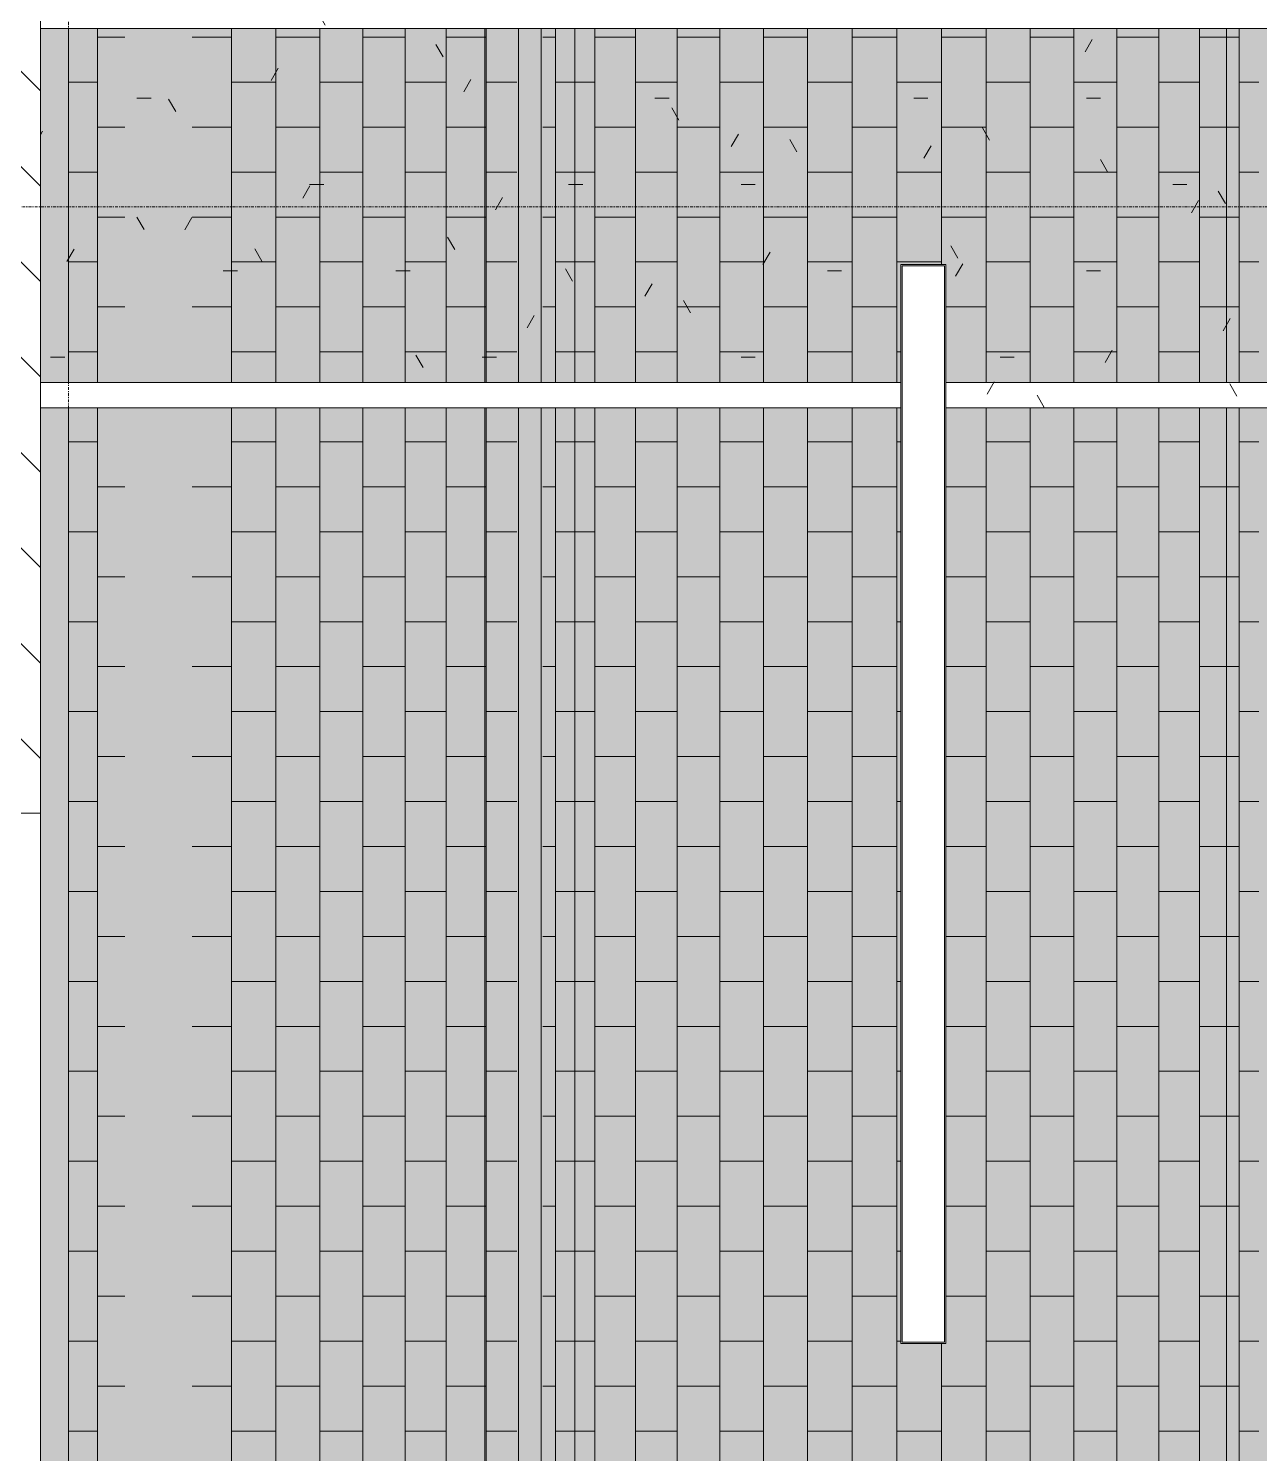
# Model space of a CAD drawing. Header units: inches. Extents: x -956 to 966, y -1111 to 895.
# Drawn here: x -854.4 to -744.9, y 163.6 to 290.4 of the extents above; entities that cross this region are included whole.
import ezdxf

# ---------------------------------------------------------------- set-up
doc = ezdxf.new("R2010")
doc.units = ezdxf.units.IN
doc.header["$MEASUREMENT"] = 0
doc.linetypes.add('Grid Line 1_4_', pattern=[0.4375, 0.25, -0.0625, 0.0625, -0.0625])
for name, color, linetype, lineweight in [('A-CLNG', 13, 'Continuous', 13), ('A-CLNG-PATT', 13, 'Continuous', 13), ('A-WALL', 113, 'Continuous', 13), ('A-WALL-PATT', 111, 'Continuous', 13), ('E-LITE-EQPM', 33, 'Continuous', 9), ('I-WALL', 2, 'Continuous', 13), ('S-GRID', 1, 'Continuous', 9)]:
    doc.layers.add(name, color=color, linetype=linetype, lineweight=lineweight)
pattern_1 = [(0, (0, 0), (30.72, 7.68), [1.267, -21.773, 1.267, -21.773, -122.88]), (0, (0, 0), (30.72, 7.68), [-46.08, 1.267, -44.813, 1.267, -21.773, -53.76]), (0, (0, 0), (30.72, 7.68), [-115.2, 1.267, -14.093, 1.267, -37.133]), (120, (11.52, 3.84), (-22.011075, 22.7643), [1.267, -21.773, 1.267, -21.773, -122.88]), (120, (11.52, 3.84), (-22.011075, 22.7643), [-46.08, 1.267, -44.813, 1.267, -21.773, -53.76]), (120, (11.52, 3.84), (-22.011075, 22.7643), [-115.2, 1.267, -14.093, 1.267, -37.133]), (240, (15.36, 19.2), (-8.708925, -30.4443), [1.267, -21.773, 1.267, -21.773, -122.88]), (240, (15.36, 19.2), (-8.708925, -30.4443), [-46.08, 1.267, -44.813, 1.267, -21.773, -53.76]), (240, (15.36, 19.2), (-8.708925, -30.4443), [-115.2, 1.267, -14.093, 1.267, -37.133])]

# ---------------------------------------------------------------- blocks, each defined once
blk = doc.blocks.new('FP_1_15-7TH FLOOR TELECOM OVERHEAD ROUTING PLAN')
at = {"layer": 'A-CLNG-PATT', "color": 50}
for p, q in [((-807.54, 290.38), (-807.54, 258.88)), ((-804.04, 290.38), (-804.04, 258.88)), ((-800.42, 290.38), (-800.42, 258.88)), ((-796.7, 290.38), (-796.7, 258.88)), ((-792.9, 290.38), (-792.9, 258.88)), ((-789.03, 290.38), (-789.03, 258.88)), ((-785.1, 290.38), (-785.1, 258.88)), ((-781.14, 290.38), (-781.14, 258.88)), ((-777.17, 290.38), (-777.17, 258.88)), ((-773.19, 290.38), (-773.19, 269.39)), ((-769.22, 290.38), (-769.22, 258.88)), ((-765.29, 290.38), (-765.29, 258.88)), ((-761.41, 290.38), (-761.41, 258.88)), ((-757.59, 290.38), (-757.59, 258.88)), ((-753.86, 290.38), (-753.86, 258.88)), ((-750.22, 290.38), (-750.22, 258.88)), ((-746.7, 290.38), (-746.7, 258.88)), ((-807.54, 289.61), (-808.67, 289.61)), ((-800.42, 289.61), (-804.04, 289.61)), ((-792.9, 289.61), (-796.7, 289.61)), ((-785.1, 289.61), (-789.03, 289.61)), ((-777.17, 289.61), (-781.14, 289.61)), ((-769.22, 289.61), (-773.19, 289.61)), ((-761.41, 289.61), (-765.29, 289.61)), ((-753.86, 289.61), (-757.59, 289.61)), ((-747.82, 289.61), (-750.22, 289.61)), ((-746.7, 289.61), (-747.82, 289.61)), ((-805.82, 285.61), (-807.54, 285.61)), ((-804.04, 285.61), (-805.82, 285.61)), ((-796.7, 285.61), (-800.42, 285.61)), ((-789.03, 285.61), (-792.9, 285.61)), ((-781.14, 285.61), (-785.1, 285.61)), ((-773.19, 285.61), (-777.17, 285.61)), ((-765.29, 285.61), (-769.22, 285.61)), ((-757.59, 285.61), (-761.41, 285.61)), ((-750.22, 285.61), (-753.86, 285.61)), ((-744.97, 285.61), (-746.7, 285.61)), ((-807.54, 281.61), (-808.67, 281.61)), ((-800.42, 281.61), (-804.04, 281.61)), ((-792.9, 281.61), (-796.7, 281.61)), ((-785.1, 281.61), (-789.03, 281.61)), ((-777.17, 281.61), (-781.14, 281.61)), ((-769.22, 281.61), (-773.19, 281.61)), ((-761.41, 281.61), (-765.29, 281.61)), ((-753.86, 281.61), (-757.59, 281.61)), ((-747.82, 281.61), (-750.22, 281.61)), ((-746.7, 281.61), (-747.82, 281.61)), ((-805.82, 277.61), (-807.54, 277.61)), ((-804.04, 277.61), (-805.82, 277.61)), ((-796.7, 277.61), (-800.42, 277.61)), ((-789.03, 277.61), (-792.9, 277.61)), ((-781.14, 277.61), (-785.1, 277.61)), ((-773.19, 277.61), (-777.17, 277.61)), ((-765.29, 277.61), (-769.22, 277.61)), ((-757.59, 277.61), (-761.41, 277.61)), ((-750.22, 277.61), (-753.86, 277.61)), ((-744.97, 277.61), (-746.7, 277.61)), ((-807.54, 273.61), (-808.67, 273.61)), ((-800.42, 273.61), (-804.04, 273.61)), ((-792.9, 273.61), (-796.7, 273.61)), ((-785.1, 273.61), (-789.03, 273.61)), ((-777.17, 273.61), (-781.14, 273.61)), ((-769.22, 273.61), (-773.19, 273.61)), ((-761.41, 273.61), (-765.29, 273.61)), ((-753.86, 273.61), (-757.59, 273.61)), ((-747.82, 273.61), (-750.22, 273.61)), ((-746.7, 273.61), (-747.82, 273.61)), ((-805.82, 269.61), (-807.54, 269.61)), ((-804.04, 269.61), (-805.82, 269.61)), ((-796.7, 269.61), (-800.42, 269.61)), ((-789.03, 269.61), (-792.9, 269.61)), ((-781.14, 269.61), (-785.1, 269.61)), ((-773.19, 269.61), (-777.17, 269.61)), ((-765.29, 269.61), (-769.22, 269.61)), ((-757.59, 269.61), (-761.41, 269.61)), ((-750.22, 269.61), (-753.86, 269.61)), ((-744.97, 269.61), (-746.7, 269.61)), ((-807.54, 265.61), (-808.67, 265.61)), ((-800.42, 265.61), (-804.04, 265.61)), ((-792.9, 265.61), (-796.7, 265.61)), ((-785.1, 265.61), (-789.03, 265.61)), ((-777.17, 265.61), (-781.14, 265.61)), ((-769.22, 265.61), (-772.8, 265.61)), ((-761.41, 265.61), (-765.29, 265.61)), ((-753.86, 265.61), (-757.59, 265.61)), ((-747.82, 265.61), (-750.22, 265.61)), ((-746.7, 265.61), (-747.82, 265.61)), ((-805.82, 261.61), (-807.54, 261.61)), ((-804.04, 261.61), (-805.82, 261.61)), ((-796.7, 261.61), (-800.42, 261.61)), ((-789.03, 261.61), (-792.9, 261.61)), ((-781.14, 261.61), (-785.1, 261.61)), ((-776.8, 261.61), (-777.17, 261.61)), ((-765.29, 261.61), (-769.22, 261.61)), ((-757.59, 261.61), (-761.41, 261.61)), ((-750.22, 261.61), (-753.86, 261.61)), ((-744.97, 261.61), (-746.7, 261.61)), ((-807.54, 256.63), (-807.54, 42.63)), ((-804.04, 256.63), (-804.04, 42.63)), ((-800.42, 256.63), (-800.42, 42.63)), ((-796.7, 256.63), (-796.7, 42.63)), ((-792.9, 256.63), (-792.9, 42.63)), ((-789.03, 256.63), (-789.03, 42.63)), ((-785.1, 256.63), (-785.1, 42.63)), ((-781.14, 256.63), (-781.14, 42.63)), ((-777.17, 256.63), (-777.17, 42.63)), ((-769.22, 256.63), (-769.22, 42.63)), ((-765.29, 256.63), (-765.29, 42.63)), ((-761.41, 256.63), (-761.41, 42.63)), ((-757.59, 256.63), (-757.59, 42.63)), ((-753.86, 256.63), (-753.86, 42.63)), ((-750.22, 256.63), (-750.22, 42.63)), ((-746.7, 256.63), (-746.7, 42.63)), ((-805.82, 253.61), (-807.54, 253.61)), ((-804.04, 253.61), (-805.82, 253.61)), ((-796.7, 253.61), (-800.42, 253.61)), ((-789.03, 253.61), (-792.9, 253.61)), ((-781.14, 253.61), (-785.1, 253.61)), ((-776.8, 253.61), (-777.17, 253.61)), ((-765.29, 253.61), (-769.22, 253.61)), ((-757.59, 253.61), (-761.41, 253.61)), ((-750.22, 253.61), (-753.86, 253.61)), ((-744.97, 253.61), (-746.7, 253.61)), ((-807.54, 249.61), (-808.67, 249.61)), ((-800.42, 249.61), (-804.04, 249.61)), ((-792.9, 249.61), (-796.7, 249.61)), ((-785.1, 249.61), (-789.03, 249.61)), ((-777.17, 249.61), (-781.14, 249.61)), ((-769.22, 249.61), (-772.8, 249.61)), ((-761.41, 249.61), (-765.29, 249.61)), ((-753.86, 249.61), (-757.59, 249.61)), ((-747.82, 249.61), (-750.22, 249.61)), ((-746.7, 249.61), (-747.82, 249.61)), ((-805.82, 245.61), (-807.54, 245.61)), ((-804.04, 245.61), (-805.82, 245.61)), ((-796.7, 245.61), (-800.42, 245.61)), ((-789.03, 245.61), (-792.9, 245.61)), ((-781.14, 245.61), (-785.1, 245.61)), ((-776.8, 245.61), (-777.17, 245.61)), ((-765.29, 245.61), (-769.22, 245.61)), ((-757.59, 245.61), (-761.41, 245.61)), ((-750.22, 245.61), (-753.86, 245.61)), ((-744.97, 245.61), (-746.7, 245.61)), ((-807.54, 241.61), (-808.67, 241.61)), ((-800.42, 241.61), (-804.04, 241.61)), ((-792.9, 241.61), (-796.7, 241.61)), ((-785.1, 241.61), (-789.03, 241.61)), ((-777.17, 241.61), (-781.14, 241.61)), ((-769.22, 241.61), (-772.8, 241.61)), ((-761.41, 241.61), (-765.29, 241.61)), ((-753.86, 241.61), (-757.59, 241.61)), ((-747.82, 241.61), (-750.22, 241.61)), ((-746.7, 241.61), (-747.82, 241.61)), ((-805.82, 237.61), (-807.54, 237.61)), ((-804.04, 237.61), (-805.82, 237.61)), ((-796.7, 237.61), (-800.42, 237.61)), ((-789.03, 237.61), (-792.9, 237.61)), ((-781.14, 237.61), (-785.1, 237.61)), ((-776.8, 237.61), (-777.17, 237.61)), ((-765.29, 237.61), (-769.22, 237.61)), ((-757.59, 237.61), (-761.41, 237.61)), ((-750.22, 237.61), (-753.86, 237.61)), ((-744.97, 237.61), (-746.7, 237.61)), ((-807.54, 233.61), (-808.67, 233.61)), ((-800.42, 233.61), (-804.04, 233.61)), ((-792.9, 233.61), (-796.7, 233.61)), ((-785.1, 233.61), (-789.03, 233.61)), ((-777.17, 233.61), (-781.14, 233.61)), ((-769.22, 233.61), (-772.8, 233.61)), ((-761.41, 233.61), (-765.29, 233.61)), ((-753.86, 233.61), (-757.59, 233.61)), ((-747.82, 233.61), (-750.22, 233.61)), ((-746.7, 233.61), (-747.82, 233.61)), ((-805.82, 229.61), (-807.54, 229.61)), ((-804.04, 229.61), (-805.82, 229.61)), ((-796.7, 229.61), (-800.42, 229.61)), ((-789.03, 229.61), (-792.9, 229.61)), ((-781.14, 229.61), (-785.1, 229.61)), ((-776.8, 229.61), (-777.17, 229.61)), ((-765.29, 229.61), (-769.22, 229.61)), ((-757.59, 229.61), (-761.41, 229.61)), ((-750.22, 229.61), (-753.86, 229.61)), ((-744.97, 229.61), (-746.7, 229.61)), ((-807.54, 225.61), (-808.67, 225.61)), ((-800.42, 225.61), (-804.04, 225.61)), ((-792.9, 225.61), (-796.7, 225.61)), ((-785.1, 225.61), (-789.03, 225.61)), ((-777.17, 225.61), (-781.14, 225.61)), ((-769.22, 225.61), (-772.8, 225.61)), ((-761.41, 225.61), (-765.29, 225.61)), ((-753.86, 225.61), (-757.59, 225.61)), ((-747.82, 225.61), (-750.22, 225.61)), ((-746.7, 225.61), (-747.82, 225.61)), ((-805.82, 221.61), (-807.54, 221.61)), ((-804.04, 221.61), (-805.82, 221.61)), ((-796.7, 221.61), (-800.42, 221.61)), ((-789.03, 221.61), (-792.9, 221.61)), ((-781.14, 221.61), (-785.1, 221.61)), ((-776.8, 221.61), (-777.17, 221.61)), ((-765.29, 221.61), (-769.22, 221.61)), ((-757.59, 221.61), (-761.41, 221.61)), ((-750.22, 221.61), (-753.86, 221.61)), ((-744.97, 221.61), (-746.7, 221.61)), ((-807.54, 217.61), (-808.67, 217.61)), ((-800.42, 217.61), (-804.04, 217.61)), ((-792.9, 217.61), (-796.7, 217.61)), ((-785.1, 217.61), (-789.03, 217.61)), ((-777.17, 217.61), (-781.14, 217.61)), ((-769.22, 217.61), (-772.8, 217.61)), ((-761.41, 217.61), (-765.29, 217.61)), ((-753.86, 217.61), (-757.59, 217.61)), ((-747.82, 217.61), (-750.22, 217.61)), ((-746.7, 217.61), (-747.82, 217.61)), ((-805.82, 213.61), (-807.54, 213.61)), ((-804.04, 213.61), (-805.82, 213.61)), ((-796.7, 213.61), (-800.42, 213.61)), ((-789.03, 213.61), (-792.9, 213.61)), ((-781.14, 213.61), (-785.1, 213.61)), ((-776.8, 213.61), (-777.17, 213.61)), ((-765.29, 213.61), (-769.22, 213.61)), ((-757.59, 213.61), (-761.41, 213.61)), ((-750.22, 213.61), (-753.86, 213.61)), ((-744.97, 213.61), (-746.7, 213.61)), ((-807.54, 209.61), (-808.67, 209.61)), ((-800.42, 209.61), (-804.04, 209.61)), ((-792.9, 209.61), (-796.7, 209.61)), ((-785.1, 209.61), (-789.03, 209.61)), ((-777.17, 209.61), (-781.14, 209.61)), ((-769.22, 209.61), (-772.8, 209.61)), ((-761.41, 209.61), (-765.29, 209.61)), ((-753.86, 209.61), (-757.59, 209.61)), ((-747.82, 209.61), (-750.22, 209.61)), ((-746.7, 209.61), (-747.82, 209.61)), ((-805.82, 205.61), (-807.54, 205.61)), ((-804.04, 205.61), (-805.82, 205.61)), ((-796.7, 205.61), (-800.42, 205.61)), ((-789.03, 205.61), (-792.9, 205.61)), ((-781.14, 205.61), (-785.1, 205.61)), ((-776.8, 205.61), (-777.17, 205.61)), ((-765.29, 205.61), (-769.22, 205.61)), ((-757.59, 205.61), (-761.41, 205.61)), ((-750.22, 205.61), (-753.86, 205.61)), ((-744.97, 205.61), (-746.7, 205.61)), ((-807.54, 201.61), (-808.67, 201.61)), ((-800.42, 201.61), (-804.04, 201.61)), ((-792.9, 201.61), (-796.7, 201.61)), ((-785.1, 201.61), (-789.03, 201.61)), ((-777.17, 201.61), (-781.14, 201.61)), ((-769.22, 201.61), (-772.8, 201.61)), ((-761.41, 201.61), (-765.29, 201.61)), ((-753.86, 201.61), (-757.59, 201.61)), ((-747.82, 201.61), (-750.22, 201.61)), ((-746.7, 201.61), (-747.82, 201.61)), ((-805.82, 197.61), (-807.54, 197.61)), ((-804.04, 197.61), (-805.82, 197.61)), ((-796.7, 197.61), (-800.42, 197.61)), ((-789.03, 197.61), (-792.9, 197.61)), ((-781.14, 197.61), (-785.1, 197.61)), ((-776.8, 197.61), (-777.17, 197.61)), ((-765.29, 197.61), (-769.22, 197.61)), ((-757.59, 197.61), (-761.41, 197.61)), ((-750.22, 197.61), (-753.86, 197.61)), ((-744.97, 197.61), (-746.7, 197.61)), ((-807.54, 193.61), (-808.67, 193.61)), ((-800.42, 193.61), (-804.04, 193.61)), ((-792.9, 193.61), (-796.7, 193.61)), ((-785.1, 193.61), (-789.03, 193.61)), ((-777.17, 193.61), (-781.14, 193.61)), ((-769.22, 193.61), (-772.8, 193.61)), ((-761.41, 193.61), (-765.29, 193.61)), ((-753.86, 193.61), (-757.59, 193.61)), ((-747.82, 193.61), (-750.22, 193.61)), ((-746.7, 193.61), (-747.82, 193.61)), ((-805.82, 189.61), (-807.54, 189.61)), ((-804.04, 189.61), (-805.82, 189.61)), ((-796.7, 189.61), (-800.42, 189.61)), ((-789.03, 189.61), (-792.9, 189.61)), ((-781.14, 189.61), (-785.1, 189.61)), ((-776.8, 189.61), (-777.17, 189.61)), ((-765.29, 189.61), (-769.22, 189.61)), ((-757.59, 189.61), (-761.41, 189.61)), ((-750.22, 189.61), (-753.86, 189.61)), ((-744.97, 189.61), (-746.7, 189.61)), ((-807.54, 185.61), (-808.67, 185.61)), ((-800.42, 185.61), (-804.04, 185.61)), ((-792.9, 185.61), (-796.7, 185.61)), ((-785.1, 185.61), (-789.03, 185.61)), ((-777.17, 185.61), (-781.14, 185.61)), ((-769.22, 185.61), (-772.8, 185.61)), ((-761.41, 185.61), (-765.29, 185.61)), ((-753.86, 185.61), (-757.59, 185.61)), ((-747.82, 185.61), (-750.22, 185.61)), ((-746.7, 185.61), (-747.82, 185.61)), ((-805.82, 181.61), (-807.54, 181.61)), ((-804.04, 181.61), (-805.82, 181.61)), ((-796.7, 181.61), (-800.42, 181.61)), ((-789.03, 181.61), (-792.9, 181.61)), ((-781.14, 181.61), (-785.1, 181.61)), ((-776.8, 181.61), (-777.17, 181.61)), ((-765.29, 181.61), (-769.22, 181.61)), ((-757.59, 181.61), (-761.41, 181.61)), ((-750.22, 181.61), (-753.86, 181.61)), ((-744.97, 181.61), (-746.7, 181.61)), ((-807.54, 177.61), (-808.67, 177.61)), ((-800.42, 177.61), (-804.04, 177.61)), ((-792.9, 177.61), (-796.7, 177.61)), ((-785.1, 177.61), (-789.03, 177.61)), ((-777.17, 177.61), (-781.14, 177.61)), ((-769.22, 177.61), (-772.8, 177.61)), ((-761.41, 177.61), (-765.29, 177.61)), ((-753.86, 177.61), (-757.59, 177.61)), ((-747.82, 177.61), (-750.22, 177.61)), ((-746.7, 177.61), (-747.82, 177.61)), ((-805.82, 173.61), (-807.54, 173.61)), ((-804.04, 173.61), (-805.82, 173.61)), ((-796.7, 173.61), (-800.42, 173.61)), ((-789.03, 173.61), (-792.9, 173.61)), ((-781.14, 173.61), (-785.1, 173.61)), ((-776.8, 173.61), (-777.17, 173.61)), ((-773.19, 173.39), (-773.19, 101.39)), ((-765.29, 173.61), (-769.22, 173.61)), ((-757.59, 173.61), (-761.41, 173.61)), ((-750.22, 173.61), (-753.86, 173.61)), ((-744.97, 173.61), (-746.7, 173.61)), ((-807.54, 169.61), (-808.67, 169.61)), ((-800.42, 169.61), (-804.04, 169.61)), ((-792.9, 169.61), (-796.7, 169.61)), ((-785.1, 169.61), (-789.03, 169.61)), ((-777.17, 169.61), (-781.14, 169.61)), ((-769.22, 169.61), (-773.19, 169.61)), ((-761.41, 169.61), (-765.29, 169.61)), ((-753.86, 169.61), (-757.59, 169.61)), ((-747.82, 169.61), (-750.22, 169.61)), ((-746.7, 169.61), (-747.82, 169.61)), ((-805.82, 165.61), (-807.54, 165.61)), ((-804.04, 165.61), (-805.82, 165.61)), ((-796.7, 165.61), (-800.42, 165.61)), ((-789.03, 165.61), (-792.9, 165.61)), ((-781.14, 165.61), (-785.1, 165.61)), ((-773.19, 165.61), (-777.17, 165.61)), ((-765.29, 165.61), (-769.22, 165.61)), ((-757.59, 165.61), (-761.41, 165.61)), ((-750.22, 165.61), (-753.86, 165.61)), ((-744.97, 165.61), (-746.7, 165.61))]:
    blk.add_line(p, q, dxfattribs=at)
blk = doc.blocks.new('FP_1_16-7TH FLOOR TELECOM OVERHEAD ROUTING PLAN')
at = {"layer": 'A-CLNG-PATT', "color": 50}
for p, q in [((-848.27, 290.38), (-848.27, 258.88)), ((-836.35, 290.38), (-836.35, 258.88)), ((-832.41, 290.38), (-832.41, 258.88)), ((-828.51, 290.38), (-828.51, 258.88)), ((-824.68, 290.38), (-824.68, 258.88)), ((-820.92, 290.38), (-820.92, 258.88)), ((-817.25, 290.38), (-817.25, 258.88)), ((-813.69, 290.38), (-813.69, 258.88)), ((-845.86, 289.61), (-848.27, 289.61)), ((-836.35, 289.61), (-839.86, 289.61)), ((-828.51, 289.61), (-832.41, 289.61)), ((-820.92, 289.61), (-824.68, 289.61)), ((-813.82, 289.61), (-817.25, 289.61)), ((-813.69, 289.61), (-813.82, 289.61)), ((-848.27, 285.61), (-850.81, 285.61)), ((-832.41, 285.61), (-836.35, 285.61)), ((-824.68, 285.61), (-828.51, 285.61)), ((-817.25, 285.61), (-820.92, 285.61)), ((-810.97, 285.61), (-813.69, 285.61)), ((-845.86, 281.61), (-848.27, 281.61)), ((-836.35, 281.61), (-839.86, 281.61)), ((-828.51, 281.61), (-832.41, 281.61)), ((-820.92, 281.61), (-824.68, 281.61)), ((-813.82, 281.61), (-817.25, 281.61)), ((-813.69, 281.61), (-813.82, 281.61)), ((-848.27, 277.61), (-850.81, 277.61)), ((-832.41, 277.61), (-836.35, 277.61)), ((-824.68, 277.61), (-828.51, 277.61)), ((-817.25, 277.61), (-820.92, 277.61)), ((-810.97, 277.61), (-813.69, 277.61)), ((-845.86, 273.61), (-848.27, 273.61)), ((-836.35, 273.61), (-839.86, 273.61)), ((-828.51, 273.61), (-832.41, 273.61)), ((-820.92, 273.61), (-824.68, 273.61)), ((-813.82, 273.61), (-817.25, 273.61)), ((-813.69, 273.61), (-813.82, 273.61)), ((-848.27, 269.61), (-850.81, 269.61)), ((-832.41, 269.61), (-836.35, 269.61)), ((-824.68, 269.61), (-828.51, 269.61)), ((-817.25, 269.61), (-820.92, 269.61)), ((-810.97, 269.61), (-813.69, 269.61)), ((-845.86, 265.61), (-848.27, 265.61)), ((-836.35, 265.61), (-839.86, 265.61)), ((-828.51, 265.61), (-832.41, 265.61)), ((-820.92, 265.61), (-824.68, 265.61)), ((-813.82, 265.61), (-817.25, 265.61)), ((-813.69, 265.61), (-813.82, 265.61)), ((-848.27, 261.61), (-850.81, 261.61)), ((-832.41, 261.61), (-836.35, 261.61)), ((-824.68, 261.61), (-828.51, 261.61)), ((-817.25, 261.61), (-820.92, 261.61)), ((-810.97, 261.61), (-813.69, 261.61)), ((-848.27, 256.63), (-848.27, 42.63)), ((-836.35, 256.63), (-836.35, 42.63)), ((-832.41, 256.63), (-832.41, 42.63)), ((-828.51, 256.63), (-828.51, 42.63)), ((-824.68, 256.63), (-824.68, 42.63)), ((-820.92, 256.63), (-820.92, 42.63)), ((-817.25, 256.63), (-817.25, 42.63)), ((-813.69, 256.63), (-813.69, 42.63)), ((-848.27, 253.61), (-850.81, 253.61)), ((-832.41, 253.61), (-836.35, 253.61)), ((-824.68, 253.61), (-828.51, 253.61)), ((-817.25, 253.61), (-820.92, 253.61)), ((-810.97, 253.61), (-813.69, 253.61)), ((-845.86, 249.61), (-848.27, 249.61)), ((-836.35, 249.61), (-839.86, 249.61)), ((-828.51, 249.61), (-832.41, 249.61)), ((-820.92, 249.61), (-824.68, 249.61)), ((-813.82, 249.61), (-817.25, 249.61)), ((-813.69, 249.61), (-813.82, 249.61)), ((-848.27, 245.61), (-850.81, 245.61)), ((-832.41, 245.61), (-836.35, 245.61)), ((-824.68, 245.61), (-828.51, 245.61)), ((-817.25, 245.61), (-820.92, 245.61)), ((-810.97, 245.61), (-813.69, 245.61)), ((-845.86, 241.61), (-848.27, 241.61)), ((-836.35, 241.61), (-839.86, 241.61)), ((-828.51, 241.61), (-832.41, 241.61)), ((-820.92, 241.61), (-824.68, 241.61)), ((-813.82, 241.61), (-817.25, 241.61)), ((-813.69, 241.61), (-813.82, 241.61)), ((-848.27, 237.61), (-850.81, 237.61)), ((-832.41, 237.61), (-836.35, 237.61)), ((-824.68, 237.61), (-828.51, 237.61)), ((-817.25, 237.61), (-820.92, 237.61)), ((-810.97, 237.61), (-813.69, 237.61)), ((-845.86, 233.61), (-848.27, 233.61)), ((-836.35, 233.61), (-839.86, 233.61)), ((-828.51, 233.61), (-832.41, 233.61)), ((-820.92, 233.61), (-824.68, 233.61)), ((-813.82, 233.61), (-817.25, 233.61)), ((-813.69, 233.61), (-813.82, 233.61)), ((-848.27, 229.61), (-850.81, 229.61)), ((-832.41, 229.61), (-836.35, 229.61)), ((-824.68, 229.61), (-828.51, 229.61)), ((-817.25, 229.61), (-820.92, 229.61)), ((-810.97, 229.61), (-813.69, 229.61)), ((-845.86, 225.61), (-848.27, 225.61)), ((-836.35, 225.61), (-839.86, 225.61)), ((-828.51, 225.61), (-832.41, 225.61)), ((-820.92, 225.61), (-824.68, 225.61)), ((-813.82, 225.61), (-817.25, 225.61)), ((-813.69, 225.61), (-813.82, 225.61)), ((-848.27, 221.61), (-850.81, 221.61)), ((-832.41, 221.61), (-836.35, 221.61)), ((-824.68, 221.61), (-828.51, 221.61)), ((-817.25, 221.61), (-820.92, 221.61)), ((-810.97, 221.61), (-813.69, 221.61)), ((-845.86, 217.61), (-848.27, 217.61)), ((-836.35, 217.61), (-839.86, 217.61)), ((-828.51, 217.61), (-832.41, 217.61)), ((-820.92, 217.61), (-824.68, 217.61)), ((-813.82, 217.61), (-817.25, 217.61)), ((-813.69, 217.61), (-813.82, 217.61)), ((-848.27, 213.61), (-850.81, 213.61)), ((-832.41, 213.61), (-836.35, 213.61)), ((-824.68, 213.61), (-828.51, 213.61)), ((-817.25, 213.61), (-820.92, 213.61)), ((-810.97, 213.61), (-813.69, 213.61)), ((-845.86, 209.61), (-848.27, 209.61)), ((-836.35, 209.61), (-839.86, 209.61)), ((-828.51, 209.61), (-832.41, 209.61)), ((-820.92, 209.61), (-824.68, 209.61)), ((-813.82, 209.61), (-817.25, 209.61)), ((-813.69, 209.61), (-813.82, 209.61)), ((-848.27, 205.61), (-850.81, 205.61)), ((-832.41, 205.61), (-836.35, 205.61)), ((-824.68, 205.61), (-828.51, 205.61)), ((-817.25, 205.61), (-820.92, 205.61)), ((-810.97, 205.61), (-813.69, 205.61)), ((-845.86, 201.61), (-848.27, 201.61)), ((-836.35, 201.61), (-839.86, 201.61)), ((-828.51, 201.61), (-832.41, 201.61)), ((-820.92, 201.61), (-824.68, 201.61)), ((-813.82, 201.61), (-817.25, 201.61)), ((-813.69, 201.61), (-813.82, 201.61)), ((-848.27, 197.61), (-850.81, 197.61)), ((-832.41, 197.61), (-836.35, 197.61)), ((-824.68, 197.61), (-828.51, 197.61)), ((-817.25, 197.61), (-820.92, 197.61)), ((-810.97, 197.61), (-813.69, 197.61)), ((-845.86, 193.61), (-848.27, 193.61)), ((-836.35, 193.61), (-839.86, 193.61)), ((-828.51, 193.61), (-832.41, 193.61)), ((-820.92, 193.61), (-824.68, 193.61)), ((-813.82, 193.61), (-817.25, 193.61)), ((-813.69, 193.61), (-813.82, 193.61)), ((-848.27, 189.61), (-850.81, 189.61)), ((-832.41, 189.61), (-836.35, 189.61)), ((-824.68, 189.61), (-828.51, 189.61)), ((-817.25, 189.61), (-820.92, 189.61)), ((-810.97, 189.61), (-813.69, 189.61)), ((-845.86, 185.61), (-848.27, 185.61)), ((-836.35, 185.61), (-839.86, 185.61)), ((-828.51, 185.61), (-832.41, 185.61)), ((-820.92, 185.61), (-824.68, 185.61)), ((-813.82, 185.61), (-817.25, 185.61)), ((-813.69, 185.61), (-813.82, 185.61)), ((-848.27, 181.61), (-850.81, 181.61)), ((-832.41, 181.61), (-836.35, 181.61)), ((-824.68, 181.61), (-828.51, 181.61)), ((-817.25, 181.61), (-820.92, 181.61)), ((-810.97, 181.61), (-813.69, 181.61)), ((-845.86, 177.61), (-848.27, 177.61)), ((-836.35, 177.61), (-839.86, 177.61)), ((-828.51, 177.61), (-832.41, 177.61)), ((-820.92, 177.61), (-824.68, 177.61)), ((-813.82, 177.61), (-817.25, 177.61)), ((-813.69, 177.61), (-813.82, 177.61)), ((-848.27, 173.61), (-850.81, 173.61)), ((-832.41, 173.61), (-836.35, 173.61)), ((-824.68, 173.61), (-828.51, 173.61)), ((-817.25, 173.61), (-820.92, 173.61)), ((-810.97, 173.61), (-813.69, 173.61)), ((-845.86, 169.61), (-848.27, 169.61)), ((-836.35, 169.61), (-839.86, 169.61)), ((-828.51, 169.61), (-832.41, 169.61)), ((-820.92, 169.61), (-824.68, 169.61)), ((-813.82, 169.61), (-817.25, 169.61)), ((-813.69, 169.61), (-813.82, 169.61)), ((-848.27, 165.61), (-850.81, 165.61)), ((-832.41, 165.61), (-836.35, 165.61)), ((-824.68, 165.61), (-828.51, 165.61)), ((-817.25, 165.61), (-820.92, 165.61)), ((-810.97, 165.61), (-813.69, 165.61))]:
    blk.add_line(p, q, dxfattribs=at)
blk = doc.blocks.new('7th Floor Vault - 7th Floor Vault-2429340-7TH FLOOR TELECOM OVERHEAD ROUTING PLAN')
at = {"layer": 'A-CLNG', "color": 10, "lineweight": 9}
for p, q in [((-850.85, 290.38), (-850.85, 258.88)), ((-850.85, 258.88), (-850.85, 290.38)), ((-813.82, 258.88), (-813.82, 290.38)), ((-813.82, 258.88), (-813.82, 290.38)), ((-810.82, 258.88), (-810.82, 290.38)), ((-808.82, 258.88), (-808.82, 290.38)), ((-805.82, 258.88), (-805.82, 290.38)), ((-805.82, 258.88), (-805.82, 290.38)), ((-747.82, 258.88), (-747.82, 290.38)), ((-747.82, 258.88), (-747.82, 290.38)), ((-850.85, 256.63), (-850.85, 42.63)), ((-850.85, 42.63), (-850.85, 256.63)), ((-813.82, 42.63), (-813.82, 256.63)), ((-813.82, 42.63), (-813.82, 256.63)), ((-810.82, 42.63), (-810.82, 256.63)), ((-808.82, 42.63), (-808.82, 256.63)), ((-805.82, 42.63), (-805.82, 256.63)), ((-805.82, 42.63), (-805.82, 256.63)), ((-747.82, 42.63), (-747.82, 256.63)), ((-747.82, 42.63), (-747.82, 256.63))]:
    blk.add_line(p, q, dxfattribs=at)
for name in ['FP_1_16-7TH FLOOR TELECOM OVERHEAD ROUTING PLAN', 'FP_1_15-7TH FLOOR TELECOM OVERHEAD ROUTING PLAN']:
    blk.add_blockref(name, (0, 0), dxfattribs=at)
blk = doc.blocks.new('Lighting - Pendant-Finelite-HP4-D - HP-4 D-8_-SO-3000K-120-FA-SC-3361575-7TH FLOOR TELECOM OVERHEAD ROUTING PLAN')
at = {"layer": 'E-LITE-EQPM', "color": 9}
for p, q in [((48, 2), (-48, 2)), ((-48, 2), (-48, -2)), ((47.875, 1.875), (-47.875, 1.875)), ((-47.875, 1.875), (-47.875, -1.875)), ((-47.875, 1.875), (47.875, 1.875)), ((-47.875, -1.875), (-47.875, 1.875)), ((47.875, -1.875), (47.875, 1.875)), ((47.875, 1.875), (47.875, -1.875)), ((48, -2), (48, 2)), ((-48, -2), (48, -2)), ((-47.875, -1.875), (47.875, -1.875)), ((47.875, -1.875), (-47.875, -1.875))]:
    blk.add_line(p, q, dxfattribs=at)

msp = doc.modelspace()

# ---------------------------------------------------------------- hatches: boundary and pattern name
at = {"layer": 'A-CLNG-PATT'}
h = msp.add_hatch(dxfattribs=at)
h.set_pattern_fill('FP1_12', color=253, style=0, pattern_type=2)
h.set_pattern_definition(pattern_1)
h.paths.add_polyline_path([(-294.34, -537.62), (-227.98, -537.62), (-227.98, -527.62), (-219.98, -527.62), (-219.98, -509.12), (-210.98, -509.12), (-210.98, -364.18), (-211.98, -364.18), (-211.98, -243.37), (-299.98, -243.37), (-299.98, -537.62)], flags=0)
h.paths.add_polyline_path([(-606.23, -537.62), (-602.07, -537.62), (-602.07, -532.87), (-606.23, -532.87), (-606.23, -535.37)], flags=0)
h.paths.add_polyline_path([(-561.64, -537.62), (-356.48, -537.62), (-356.48, -525.62), (-323.98, -525.62), (-323.98, -537.62), (-305.35, -537.62), (-305.35, -525.37), (-321.35, -525.37), (-321.35, -427.37), (-305.35, -427.37), (-305.35, -243.37), (-386.84, -243.37), (-386.84, -318.61), (-390.84, -318.61), (-390.84, -243.37), (-496.9, -243.37), (-496.9, -318.61), (-500.9, -318.61), (-500.9, -243.37), (-562.04, -243.37), (-562.04, -427.37), (-500.9, -427.37), (-500.9, -402.61), (-496.9, -402.61), (-496.9, -427.37), (-390.84, -427.37), (-390.84, -402.61), (-386.84, -402.61), (-386.84, -427.37), (-370.04, -427.37), (-370.04, -525.37), (-578.04, -525.37), (-578.04, -243.37), (-578.35, -243.37), (-578.35, -528.62), (-563.48, -528.62), (-563.48, -537.62)], flags=0)
h.paths.add_polyline_path([(-567.73, -537.62), (-567.73, -532.87), (-578.07, -532.87), (-578.07, -537.62), (-572.48, -537.62)], flags=0)
h.paths.add_polyline_path([(-352.23, -537.62), (-349.48, -537.62), (-349.48, -529.87), (-352.23, -529.87), (-352.23, -536.61)], flags=0)
h.paths.add_polyline_path([(-680.44, -535.37), (-610.48, -535.37), (-610.48, -528.62), (-583.23, -528.62), (-583.23, -526.62), (-662.91, -526.62), (-662.91, -498.61), (-665.8, -498.61), (-665.8, -402.61), (-661.8, -402.61), (-661.8, -428.62), (-583.23, -428.62), (-583.23, -422.62), (-598.91, -422.62), (-598.91, -386.62), (-662.91, -386.62), (-662.91, -318.61), (-665.8, -318.61), (-665.8, -243.37), (-666.35, -243.37), (-666.35, -246.62), (-730.35, -246.62), (-730.35, -243.37), (-762.35, -243.37), (-762.35, -246.62), (-771.86, -246.62), (-771.86, -288.62), (-694.91, -288.62), (-694.91, -386.62), (-790.91, -386.62), (-790.91, -288.62), (-775.86, -288.62), (-775.86, -246.62), (-842.35, -246.62), (-842.35, -243.37), (-853.35, -243.37), (-853.35, -535.37), (-710.14, -535.37)], flags=0)
h.paths.add_polyline_path([(-834.85, -526.62), (-850.85, -526.62), (-850.85, -428.62), (-706.85, -428.62), (-706.85, -526.62), (-828.94, -526.62)], flags=0)
h.paths.add_polyline_path([(-255.48, -481.68), (-256.53, -481.54), (-257.51, -481.14), (-258.35, -480.49), (-259, -479.65), (-259.4, -478.67), (-259.54, -477.62), (-259.4, -476.57), (-259, -475.59), (-258.35, -474.75), (-257.51, -474.1), (-256.53, -473.7), (-255.48, -473.56), (-254.43, -473.7), (-253.45, -474.1), (-252.6, -474.75), (-251.96, -475.59), (-251.55, -476.57), (-251.41, -477.62), (-251.55, -478.67), (-251.96, -479.65), (-252.6, -480.49), (-253.45, -481.14), (-254.43, -481.54)], flags=0)
h.paths.add_polyline_path([(-255.48, -421.68), (-256.53, -421.54), (-257.51, -421.14), (-258.35, -420.49), (-259, -419.65), (-259.4, -418.67), (-259.54, -417.62), (-259.4, -416.57), (-259, -415.59), (-258.35, -414.75), (-257.51, -414.1), (-256.53, -413.7), (-255.48, -413.56), (-254.43, -413.7), (-253.45, -414.1), (-252.6, -414.75), (-251.96, -415.59), (-251.55, -416.57), (-251.41, -417.62), (-251.55, -418.67), (-251.96, -419.65), (-252.6, -420.49), (-253.45, -421.14), (-254.43, -421.54)], flags=0)
h.paths.add_polyline_path([(-255.48, -361.68), (-256.53, -361.54), (-257.51, -361.14), (-258.35, -360.49), (-259, -359.65), (-259.4, -358.67), (-259.54, -357.62), (-259.4, -356.57), (-259, -355.59), (-258.35, -354.75), (-257.51, -354.1), (-256.53, -353.7), (-255.48, -353.56), (-254.43, -353.7), (-253.45, -354.1), (-252.6, -354.75), (-251.96, -355.59), (-251.55, -356.57), (-251.41, -357.62), (-251.55, -358.67), (-251.96, -359.65), (-252.6, -360.49), (-253.45, -361.14), (-254.43, -361.54)], flags=0)
h.paths.add_polyline_path([(-255.48, -301.68), (-256.53, -301.54), (-257.51, -301.14), (-258.35, -300.49), (-259, -299.65), (-259.4, -298.67), (-259.54, -297.62), (-259.4, -296.57), (-259, -295.59), (-258.35, -294.75), (-257.51, -294.1), (-256.53, -293.7), (-255.48, -293.56), (-254.43, -293.7), (-253.45, -294.1), (-252.6, -294.75), (-251.96, -295.59), (-251.55, -296.57), (-251.41, -297.62), (-251.55, -298.67), (-251.96, -299.65), (-252.6, -300.49), (-253.45, -301.14), (-254.43, -301.54)], flags=0)
h.paths.add_polyline_path([(-661.8, -288.62), (-598.91, -288.62), (-598.91, -252.62), (-583.23, -252.62), (-583.23, -243.37), (-661.8, -243.37), (-661.8, -282.19)], flags=0)
h.paths.add_polyline_path([(-258.35, -241.12), (-257.53, -241.12), (-258.35, -240.49), (-259, -239.65), (-259.4, -238.67), (-259.54, -237.62), (-259.4, -236.57), (-259, -235.59), (-258.35, -234.75), (-257.51, -234.1), (-256.53, -233.7), (-255.48, -233.56), (-254.43, -233.7), (-253.45, -234.1), (-252.6, -234.75), (-251.96, -235.59), (-251.55, -236.57), (-251.41, -237.62), (-251.55, -238.67), (-251.96, -239.65), (-252.6, -240.49), (-253.42, -241.12), (-211.98, -241.12), (-211.98, -209.62), (-299.98, -209.62), (-299.98, -241.12), (-259, -241.12)], flags=0)
h.paths.add_polyline_path([(-578.35, -241.12), (-578.04, -241.12), (-578.04, -231.37), (-562.04, -231.37), (-562.04, -241.12), (-500.9, -241.12), (-500.9, -222.61), (-496.9, -222.61), (-496.9, -241.12), (-390.84, -241.12), (-390.84, -222.61), (-386.84, -222.61), (-386.84, -241.12), (-305.35, -241.12), (-305.35, -209.62), (-363.1, -209.62), (-363.1, -212.62), (-337.6, -212.62), (-337.6, -238.12), (-363.1, -238.12), (-363.1, -213.62), (-559.1, -213.62), (-559.1, -209.62), (-578.35, -209.62), (-578.35, -235.91)], flags=0)
h.paths.add_polyline_path([(-621.04, -241.12), (-583.23, -241.12), (-583.23, -209.62), (-666.35, -209.62), (-666.35, -241.12), (-665.8, -241.12), (-665.8, -222.61), (-661.8, -222.61), (-661.8, -241.12), (-650.74, -241.12)], flags=0)
h.paths.add_polyline_path([(-842.35, -241.12), (-842.35, -209.62), (-853.35, -209.62), (-853.35, -241.12)], flags=0)
h.paths.add_polyline_path([(-762.35, -241.12), (-730.35, -241.12), (-730.35, -209.62), (-762.35, -209.62), (-762.35, -222.78)], flags=0)
h.paths.add_polyline_path([(-578.35, -207.37), (-559.1, -207.37), (-559.1, -197.62), (-578.35, -197.62), (-578.35, -202.98)], flags=0)
h.paths.add_polyline_path([(-363.1, -207.37), (-305.35, -207.37), (-305.35, -197.62), (-363.1, -197.62), (-363.1, -202.98)], flags=0)
h.paths.add_polyline_path([(-294.34, -207.37), (-211.98, -207.37), (-211.98, -186.24), (-210.98, -186.24), (-210.98, -48.37), (45.27, -48.37), (45.27, -53.62), (99.27, -53.62), (99.27, -48.37), (317.04, -48.37), (317.04, 11.88), (228.2, 11.88), (228.2, 5.39), (224.2, 5.39), (224.2, 11.88), (-11.8, 11.88), (-11.8, 5.39), (-15.8, 5.39), (-15.8, 11.88), (-363.1, 11.88), (-363.1, 37.38), (-340.48, 37.38), (-340.48, 40.38), (-412.8, 40.38), (-412.8, 8.88), (-336.96, 8.84), (-336.96, 6.63), (-412.8, 6.63), (-412.8, 5.39), (-416.8, 5.39), (-416.8, 6.63), (-532.8, 6.63), (-532.8, 5.39), (-536.8, 5.39), (-536.8, 6.63), (-652.8, 6.63), (-652.8, 5.39), (-656.8, 5.39), (-656.8, 6.63), (-772.86, 6.63), (-772.86, 5.39), (-776.86, 5.39), (-776.86, 6.63), (-853.35, 6.63), (-853.35, -192.24), (-838.91, -192.24), (-838.91, -190.24), (-318.91, -190.24), (-318.91, -192.24), (-299.98, -192.24), (-299.98, -207.37)], flags=0)
h.paths.add_polyline_path([(-583.23, -207.37), (-583.23, -197.62), (-666.35, -197.62), (-666.35, -207.37), (-591.34, -207.37)], flags=0)
h.paths.add_polyline_path([(-853.35, -207.37), (-842.35, -207.37), (-842.35, -197.62), (-853.35, -197.62), (-853.35, -202.98)], flags=0)
h.paths.add_polyline_path([(-739.84, -207.37), (-730.35, -207.37), (-730.35, -197.62), (-762.35, -197.62), (-762.35, -207.37)], flags=0)
h.paths.add_polyline_path([(-772.92, -162.61), (-776.8, -162.61), (-776.8, -66.61), (-772.8, -66.61), (-772.8, -162.61)], flags=0)
h.paths.add_polyline_path([(-532.92, -162.61), (-536.8, -162.61), (-536.8, -66.61), (-532.8, -66.61), (-532.8, -162.61)], flags=0)
h.paths.add_polyline_path([(-656.8, -162.61), (-656.8, -66.61), (-652.8, -66.61), (-652.8, -162.61), (-656.67, -162.61)], flags=0)
h.paths.add_polyline_path([(-416.8, -162.61), (-416.8, -66.61), (-412.8, -66.61), (-412.8, -162.61), (-416.67, -162.61)], flags=0)
h.paths.add_polyline_path([(-280.92, -162.61), (-284.8, -162.61), (-284.8, -66.61), (-280.8, -66.61), (-280.8, -162.61), (-280.92, -162.61)], flags=0)
h.paths.add_polyline_path([(-769.54, 8.88), (-656.8, 8.88), (-656.8, 40.38), (-772.86, 40.38), (-772.86, 8.88)], flags=0)
h.paths.add_polyline_path([(-621.04, 8.88), (-536.8, 8.88), (-536.8, 40.38), (-652.8, 40.38), (-652.8, 8.88), (-650.74, 8.88)], flags=0)
h.paths.add_polyline_path([(-776.86, 8.88), (-776.86, 40.38), (-853.35, 40.38), (-853.35, 8.88), (-799.24, 8.88)], flags=0)
h.paths.add_polyline_path([(-416.8, 8.88), (-416.8, 40.38), (-532.8, 40.38), (-532.8, 8.88), (-442.84, 8.88)], flags=0)
h.paths.add_polyline_path([(121.46, 14.13), (224.2, 14.13), (224.2, 35.13), (116.9, 35.13), (116.9, 14.13)], flags=0)
h.paths.add_polyline_path([(62.06, 14.13), (91.4, 14.13), (91.4, 35.13), (-11.8, 35.13), (-11.8, 14.13), (32.36, 14.13)], flags=0)
h.paths.add_polyline_path([(-95.08, 14.13), (-15.8, 14.13), (-15.8, 35.13), (-95.08, 35.13), (-95.08, 27.07), (-124.33, 27.07), (-124.33, 14.13), (-116.14, 14.13)], flags=0)
h.paths.add_polyline_path([(228.2, 14.13), (317.04, 14.13), (317.04, 35.13), (228.2, 35.13), (228.2, 34.65)], flags=0)
h.paths.add_polyline_path([(-335.1, 17.26), (-335.1, 41.51), (-335.6, 41.51), (-335.6, 17.26)], flags=0)
h.paths.add_polyline_path([(94.52, 34.26), (114.65, 34.26), (114.65, 35.13), (93.65, 35.13), (93.65, 34.26)], flags=0)
h.paths.add_polyline_path([(240.26, 37.38), (317.04, 37.38), (317.04, 58.26), (315.04, 58.26), (315.04, 261.88), (228.2, 261.88), (228.2, 173.39), (224.2, 173.39), (224.2, 261.88), (-11.8, 261.88), (-11.8, 173.39), (-15.8, 173.39), (-15.8, 261.88), (-95.08, 261.88), (-95.08, 225.07), (-94.33, 225.05), (-94.33, 126.07), (-95.08, 126.07), (-95.08, 37.38), (-15.8, 37.38), (-15.8, 101.39), (-11.8, 101.39), (-11.8, 37.38), (224.2, 37.38), (224.2, 101.39), (228.2, 101.39), (228.2, 37.38)], flags=0)
h.paths.add_polyline_path([(-412.8, 42.63), (-340.48, 42.63), (-340.48, 256.63), (-412.8, 256.63), (-412.8, 173.39), (-416.8, 173.39), (-416.8, 256.63), (-532.8, 256.63), (-532.8, 173.39), (-536.8, 173.39), (-536.8, 256.63), (-652.8, 256.63), (-652.8, 173.39), (-656.8, 173.39), (-656.8, 256.63), (-772.8, 256.63), (-772.8, 173.39), (-776.8, 173.39), (-776.8, 256.63), (-853.35, 256.63), (-853.35, 42.63), (-776.86, 42.63), (-776.86, 101.39), (-772.86, 101.39), (-772.86, 42.63), (-656.8, 42.63), (-656.8, 101.39), (-652.8, 101.39), (-652.8, 42.63), (-536.8, 42.63), (-536.8, 101.39), (-532.8, 101.39), (-532.8, 42.63), (-416.8, 42.63), (-416.8, 101.39), (-412.8, 101.39), (-412.8, 74.26)], flags=0)
h.paths.add_polyline_path([(108.08, 52.39), (104.2, 52.39), (104.2, 100.39), (108.2, 100.39), (108.2, 52.39)], flags=0)
h.paths.add_polyline_path([(106.61, 173.39), (104.2, 173.39), (104.2, 221.39), (108.2, 221.39), (108.2, 173.39), (108.08, 173.39)], flags=0)
h.paths.add_polyline_path([(-652.8, 258.88), (-536.8, 258.88), (-536.8, 269.39), (-532.8, 269.39), (-532.8, 258.88), (-416.8, 258.88), (-416.8, 269.39), (-412.8, 269.39), (-412.8, 258.88), (-340.48, 258.88), (-340.48, 261.88), (-363.1, 261.88), (-363.1, 287.38), (-340.48, 287.38), (-340.48, 290.38), (-853.35, 290.38), (-853.35, 258.88), (-776.8, 258.88), (-776.8, 269.39), (-772.8, 269.39), (-772.8, 258.88), (-656.8, 258.88), (-656.8, 269.39), (-652.8, 269.39), (-652.8, 269.26)], flags=0)
h.paths.add_polyline_path([(-27.04, 264.13), (-15.8, 264.13), (-15.8, 269.39), (-11.8, 269.39), (-11.8, 264.13), (93.04, 264.13), (93.04, 285.13), (-95.08, 285.13), (-95.08, 264.13), (-48.94, 264.13)], flags=0)
h.paths.add_polyline_path([(315.04, 264.13), (315.04, 285.13), (116.9, 285.13), (116.9, 264.13), (224.2, 264.13), (224.2, 269.39), (228.2, 269.39), (228.2, 264.13), (299.66, 264.13)], flags=0)
h.paths.add_polyline_path([(-55.95, 287.38), (315.04, 287.38), (315.04, 490.26), (317.04, 490.26), (317.04, 506.51), (-95.08, 506.51), (-95.08, 423.07), (-94.33, 423.05), (-94.33, 324.07), (-95.08, 324.07), (-95.08, 287.38), (-56.74, 287.38)], flags=0)
h.paths.add_polyline_path([(-383.44, 292.63), (-340.48, 292.63), (-340.49, 506.51), (-853.35, 506.51), (-853.35, 292.63), (-413.14, 292.63)], flags=0)
h.paths.add_polyline_path([(-772.92, 341.39), (-776.8, 341.39), (-776.8, 437.39), (-772.8, 437.39), (-772.8, 341.39), (-772.92, 341.39)], flags=0)
h.paths.add_polyline_path([(-656.8, 341.39), (-656.8, 437.39), (-652.8, 437.39), (-652.8, 341.39), (-656.67, 341.39)], flags=0)
h.paths.add_polyline_path([(-536.67, 341.39), (-536.8, 341.39), (-536.8, 437.39), (-532.8, 437.39), (-532.8, 341.39), (-532.92, 341.39)], flags=0)
h.paths.add_polyline_path([(-416.8, 341.39), (-416.8, 437.39), (-412.8, 437.39), (-412.8, 341.39), (-416.67, 341.39)], flags=0)
h.paths.add_polyline_path([(108.2, 343.86), (104.2, 343.86), (104.2, 439.86), (108.2, 439.86), (108.2, 343.98)], flags=0)
h.paths.add_polyline_path([(-11.92, 343.86), (-15.8, 343.86), (-15.8, 439.86), (-11.8, 439.86), (-11.8, 343.86), (-11.92, 343.86)], flags=0)
h.paths.add_polyline_path([(224.2, 343.86), (224.2, 439.86), (228.2, 439.86), (228.2, 343.86), (224.33, 343.86)], flags=0)
h.paths.add_polyline_path([(306.4, 508.76), (317.04, 508.76), (317.04, 537.38), (407.03, 537.38), (407.03, 540.38), (228.2, 540.38), (228.2, 511.86), (224.2, 511.86), (224.2, 540.38), (-11.8, 540.38), (-11.8, 511.86), (-15.8, 511.86), (-15.8, 540.38), (-412.8, 540.38), (-412.8, 509.39), (-416.8, 509.39), (-416.8, 540.38), (-532.8, 540.38), (-532.8, 509.39), (-536.8, 509.39), (-536.8, 540.38), (-652.8, 540.38), (-652.8, 509.39), (-656.8, 509.39), (-656.8, 540.38), (-772.86, 540.38), (-772.86, 509.39), (-776.86, 509.39), (-776.86, 540.38), (-853.35, 540.38), (-853.35, 508.76), (-340.48, 508.76), (-340.48, 511.88), (-363.1, 511.88), (-363.1, 537.38), (-129.71, 537.38), (-129.71, 536.38), (-124.33, 536.38), (-124.33, 522.07), (-95.08, 522.07), (-95.08, 508.76), (299.66, 508.76)], flags=0)
h.paths.add_polyline_path([(93.65, 511.88), (91.4, 511.88), (91.4, 537.38), (116.9, 537.38), (116.9, 511.88), (114.65, 511.88)], flags=0)
h.paths.add_polyline_path([(589.87, 537.38), (589.87, 540.38), (555.53, 540.38), (555.53, 537.38), (581.81, 537.38)], flags=0)
h.paths.add_polyline_path([(294.27, 542.63), (407.03, 542.63), (407.03, 567.38), (464.2, 567.38), (464.2, 607.86), (468.2, 607.86), (468.2, 567.38), (554.2, 567.38), (554.2, 607.86), (558.2, 607.86), (558.2, 559.86), (555.53, 559.86), (555.53, 542.63), (589.87, 542.63), (589.87, 797.38), (-167.83, 797.38), (-167.83, 645.01), (-334.83, 645.01), (-334.83, 797.38), (-851.35, 797.38), (-851.35, 795.38), (-853.35, 795.38), (-853.35, 542.63), (-776.86, 542.63), (-776.86, 605.39), (-772.86, 605.39), (-772.86, 542.63), (-656.8, 542.63), (-656.8, 605.39), (-652.8, 605.39), (-652.8, 542.63), (-536.8, 542.63), (-536.8, 605.39), (-532.8, 605.39), (-532.8, 542.63), (-416.8, 542.63), (-416.8, 605.39), (-412.8, 605.39), (-412.8, 542.63), (-15.8, 542.63), (-15.8, 607.86), (-11.8, 607.86), (-11.8, 542.63), (224.2, 542.63), (224.2, 607.86), (228.2, 607.86), (228.2, 542.63), (269.96, 542.63)], flags=0)
h.paths.add_polyline_path([(-251.8, 559.86), (-255.8, 559.86), (-255.8, 607.86), (-251.8, 607.86), (-251.8, 559.98)], flags=0)
h.paths.add_polyline_path([(-131.8, 559.86), (-135.8, 559.86), (-135.8, 607.86), (-131.8, 607.86), (-131.8, 559.98)], flags=0)
h.paths.add_polyline_path([(104.33, 559.86), (104.2, 559.86), (104.2, 607.86), (108.2, 607.86), (108.2, 559.86), (106.61, 559.86)], flags=0)
h.paths.add_polyline_path([(344.2, 559.86), (344.2, 607.86), (348.2, 607.86), (348.2, 559.86), (344.33, 559.86)], flags=0)
h.paths.add_polyline_path([(-776.8, 677.39), (-776.8, 773.39), (-772.8, 773.39), (-772.8, 677.39), (-776.67, 677.39)], flags=0)
h.paths.add_polyline_path([(-656.67, 677.39), (-656.8, 677.39), (-656.8, 773.39), (-652.8, 773.39), (-652.8, 677.39), (-652.92, 677.39)], flags=0)
h.paths.add_polyline_path([(-536.67, 677.39), (-536.8, 677.39), (-536.8, 773.39), (-532.8, 773.39), (-532.8, 677.39), (-532.92, 677.39)], flags=0)
h.paths.add_polyline_path([(-416.67, 679.86), (-416.8, 679.86), (-416.8, 775.86), (-412.8, 775.86), (-412.8, 679.86), (-413.14, 679.86)], flags=0)
h.paths.add_polyline_path([(-135.67, 679.86), (-135.8, 679.86), (-135.8, 775.86), (-131.8, 775.86), (-131.8, 679.86), (-131.92, 679.86)], flags=0)
h.paths.add_polyline_path([(-11.92, 679.86), (-15.8, 679.86), (-15.8, 775.86), (-11.8, 775.86), (-11.8, 679.86)], flags=0)
h.paths.add_polyline_path([(106.61, 679.86), (104.2, 679.86), (104.2, 775.86), (108.2, 775.86), (108.2, 679.86), (108.08, 679.86)], flags=0)
h.paths.add_polyline_path([(228.08, 679.86), (224.2, 679.86), (224.2, 775.86), (228.2, 775.86), (228.2, 679.86), (228.08, 679.86)], flags=0)
h.paths.add_polyline_path([(348.08, 679.86), (344.2, 679.86), (344.2, 775.86), (348.2, 775.86), (348.2, 679.86), (348.08, 679.86)], flags=0)
h.paths.add_polyline_path([(464.2, 679.86), (464.2, 775.86), (468.2, 775.86), (468.2, 679.86), (464.33, 679.86)], flags=0)
h.paths.add_polyline_path([(-848.93, 741.36), (-848.94, 741.36), (-848.93, 789.36), (-848.49, 789.36), (-848.5, 741.36), (-848.89, 741.36)], flags=0)
h = msp.add_hatch(dxfattribs=at)
h.set_pattern_fill('FP1_12', color=253, style=0, pattern_type=2)
h.set_pattern_definition(pattern_1)
h.paths.add_polyline_path([(-360.85, 256.63), (-340.48, 256.63), (-340.48, 261.88), (-363.1, 261.88), (-363.1, 287.38), (-340.48, 287.38), (-340.48, 292.63), (-853.35, 292.63), (-853.35, 256.63), (-776.8, 256.63), (-776.8, 269.39), (-772.8, 269.39), (-772.8, 256.63), (-656.8, 256.63), (-656.8, 269.39), (-652.8, 269.39), (-652.8, 256.63), (-536.8, 256.63), (-536.8, 269.39), (-532.8, 269.39), (-532.8, 256.63), (-416.8, 256.63), (-416.8, 269.39), (-412.8, 269.39), (-412.8, 256.63), (-363.1, 256.63)], flags=0)
at = {"layer": 'A-WALL-PATT', "lineweight": 9}
h = msp.add_hatch(dxfattribs=at)
h.set_pattern_fill('FP1_1', color=9, style=0, pattern_type=2)
h.set_pattern_definition([(135, (0, 0), (-4.24264, -4.24264), [])])
h.paths.add_polyline_path([(-858.64, -553.12), (-853.35, -553.12), (-853.35, -413.43), (-893.35, -413.43), (-893.35, -553.12)], flags=0)
h.paths.add_polyline_path([(-858.64, -276.93), (-853.35, -276.93), (-853.35, -164.68), (-893.35, -164.68), (-893.35, -276.93)], flags=0)
h.paths.add_polyline_path([(-858.64, -28.18), (-853.35, -28.18), (-853.35, 84.07), (-893.35, 84.07), (-893.35, -28.18)], flags=0)
h.paths.add_polyline_path([(-893.35, 220.57), (-853.35, 220.57), (-853.35, 332.82), (-893.35, 332.82), (-893.35, 232.68)], flags=0)
h.paths.add_polyline_path([(-853.35, 469.32), (-853.35, 581.57), (-893.35, 581.57), (-893.35, 469.32), (-858.64, 469.32)], flags=0)
h.paths.add_polyline_path([(-858.64, 718.07), (-853.35, 718.07), (-853.35, 797.38), (-893.35, 797.38), (-893.35, 718.07)], flags=0)

# ---------------------------------------------------------------- linework, layer by layer
at = {"layer": 'A-CLNG', "color": 50}
for p, q in [((-853.35, 256.63), (-776.8, 256.63)), ((-772.8, 256.63), (-656.8, 256.63))]:
    msp.add_line(p, q, dxfattribs=at)
at = {"layer": 'A-CLNG', "color": 253}
for p, q in [((-776.8, 256.63), (-853.35, 256.63)), ((-656.8, 256.63), (-772.8, 256.63))]:
    msp.add_line(p, q, dxfattribs=at)
at = {"layer": 'A-WALL', "color": 53, "lineweight": 20}
for p, q in [((-853.35, 332.82), (-853.35, 220.57)), ((-853.35, 220.57), (-893.35, 220.57))]:
    msp.add_line(p, q, dxfattribs=at)
at = {"layer": 'A-WALL', "color": 9, "lineweight": 9}
msp.add_line((-853.35, 84.07), (-853.35, 220.57), dxfattribs=at)
at = {"layer": 'I-WALL', "color": 50}
for p, q in [((-853.35, 290.38), (-340.48, 290.38)), ((-776.8, 258.88), (-853.35, 258.88)), ((-656.8, 258.88), (-772.8, 258.88)), ((-853.35, 256.63), (-776.8, 256.63)), ((-772.8, 256.63), (-656.8, 256.63))]:
    msp.add_line(p, q, dxfattribs=at)
at = {"layer": 'S-GRID', "linetype": 'Grid Line 1_4_'}
for p, q in [((-850.85, -529.37), (-850.85, 870.85)), ((965.79, 274.51), (-931.82, 274.51))]:
    msp.add_line(p, q, dxfattribs=at)

# ---------------------------------------------------------------- block references
at = {"layer": 'A-CLNG', "color": 10, "lineweight": 9}
msp.add_blockref('7th Floor Vault - 7th Floor Vault-2429340-7TH FLOOR TELECOM OVERHEAD ROUTING PLAN', (0, 0), dxfattribs=at)
at = {"layer": 'E-LITE-EQPM', "color": 9, "extrusion": (0, 0, -1), "rotation": 269.9999999999999}
msp.add_blockref('Lighting - Pendant-Finelite-HP4-D - HP-4 D-8_-SO-3000K-120-FA-SC-3361575-7TH FLOOR TELECOM OVERHEAD ROUTING PLAN', (774.8, 221.39), dxfattribs=at)

doc.saveas('drawing.dxf')
